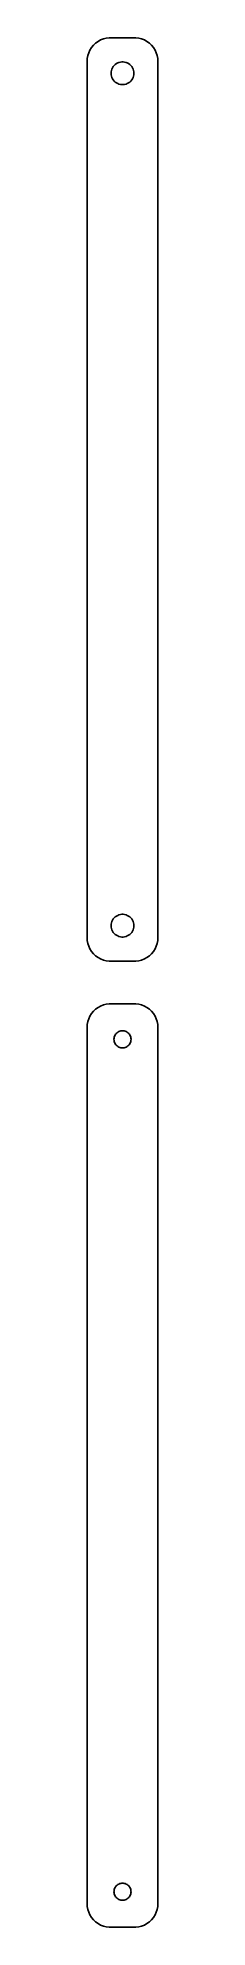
# Model space of a CAD drawing. Header units: metres. Extents: x -8 to 8, y 107 to 505.
import ezdxf

# ---------------------------------------------------------------- set-up
doc = ezdxf.new("R2010")
doc.units = ezdxf.units.M

msp = doc.modelspace()

# ---------------------------------------------------------------- linework, layer by layer
for p, q in [((-6.88153, 502.909), (-7.14888, 502.341)), ((-6.54507, 503.439), (-6.88153, 502.909)), ((-6.14484, 503.923), (-6.54507, 503.439)), ((-5.68712, 504.353), (-6.14484, 503.923)), ((-5.17912, 504.722), (-5.68712, 504.353)), ((-4.62889, 505.024), (-5.17912, 504.722)), ((-4.04507, 505.255), (-4.62889, 505.024)), ((-3.4369, 505.411), (-4.04507, 505.255)), ((-2.81395, 505.49), (-3.4369, 505.411)), ((2.81395, 505.49), (-2.81395, 505.49)), ((3.4369, 505.411), (2.81395, 505.49)), ((4.04507, 505.255), (3.4369, 505.411)), ((4.62889, 505.024), (4.04507, 505.255)), ((5.17912, 504.722), (4.62889, 505.024)), ((5.68712, 504.353), (5.17912, 504.722)), ((6.14484, 503.923), (5.68712, 504.353)), ((6.54507, 503.439), (6.14484, 503.923)), ((6.88153, 502.909), (6.54507, 503.439)), ((7.14888, 502.341), (6.88153, 502.909)), ((-7.46057, 501.127), (-7.5, 500.5)), ((-7.5, 500.5), (-7.5, 315.5)), ((-7.34291, 501.743), (-7.46057, 501.127)), ((-7.14888, 502.341), (-7.34291, 501.743)), ((-2.32458, 498.597), (-2.23146, 498.883)), ((-2.23146, 498.883), (-2.10313, 499.156)), ((-2.10313, 499.156), (-1.94164, 499.411)), ((-1.94164, 499.411), (-1.74951, 499.643)), ((-1.74951, 499.643), (-1.52982, 499.849)), ((-1.52982, 499.849), (-1.28598, 500.026)), ((-1.28598, 500.026), (-1.02187, 500.172)), ((-1.02187, 500.172), (-0.741638, 500.283)), ((-0.741638, 500.283), (-0.449707, 500.357)), ((-0.449707, 500.357), (-0.150696, 500.395)), ((-0.150696, 500.395), (0.150696, 500.395)), ((0.150696, 500.395), (0.449707, 500.357)), ((0.449707, 500.357), (0.741638, 500.283)), ((0.741638, 500.283), (1.02187, 500.172)), ((1.02187, 500.172), (1.28598, 500.026)), ((1.28598, 500.026), (1.52982, 499.849)), ((1.52982, 499.849), (1.74951, 499.643)), ((1.74951, 499.643), (1.94164, 499.411)), ((1.94164, 499.411), (2.10313, 499.156)), ((2.10313, 499.156), (2.23146, 498.883)), ((2.23146, 498.883), (2.32458, 498.597)), ((7.34291, 501.743), (7.14888, 502.341)), ((7.46057, 501.127), (7.34291, 501.743)), ((7.5, 500.5), (7.46057, 501.127)), ((7.5, 315.5), (7.5, 500.5)), ((-2.39999, 498), (-2.38107, 498.301)), ((-2.38107, 497.699), (-2.39999, 498)), ((-2.38107, 498.301), (-2.32458, 498.597)), ((-2.32458, 497.403), (-2.38107, 497.699)), ((-2.23146, 497.117), (-2.32458, 497.403)), ((-2.10313, 496.844), (-2.23146, 497.117)), ((-1.94164, 496.589), (-2.10313, 496.844)), ((-1.74951, 496.357), (-1.94164, 496.589)), ((-1.52982, 496.151), (-1.74951, 496.357)), ((-1.28598, 495.974), (-1.52982, 496.151)), ((-1.02187, 495.828), (-1.28598, 495.974)), ((-0.741638, 495.717), (-1.02187, 495.828)), ((-0.449707, 495.643), (-0.741638, 495.717)), ((-0.150696, 495.605), (-0.449707, 495.643)), ((0.150696, 495.605), (-0.150696, 495.605)), ((0.449707, 495.643), (0.150696, 495.605)), ((0.741638, 495.717), (0.449707, 495.643)), ((1.02187, 495.828), (0.741638, 495.717)), ((1.28598, 495.974), (1.02187, 495.828)), ((1.52982, 496.151), (1.28598, 495.974)), ((1.74951, 496.357), (1.52982, 496.151)), ((1.94164, 496.589), (1.74951, 496.357)), ((2.10313, 496.844), (1.94164, 496.589)), ((2.23146, 497.117), (2.10313, 496.844)), ((2.32458, 497.403), (2.23146, 497.117)), ((2.32458, 498.597), (2.38107, 498.301)), ((2.38107, 497.699), (2.32458, 497.403)), ((2.38107, 498.301), (2.39999, 498)), ((2.39999, 498), (2.38107, 497.699)), ((-2.10313, 319.156), (-1.94164, 319.411)), ((-1.94164, 319.411), (-1.74951, 319.643)), ((-1.74951, 319.643), (-1.52982, 319.849)), ((-1.52982, 319.849), (-1.28598, 320.026)), ((-1.28598, 320.026), (-1.02187, 320.172)), ((-1.02187, 320.172), (-0.741638, 320.283)), ((-0.741638, 320.283), (-0.449707, 320.357)), ((-0.449707, 320.357), (-0.150696, 320.395)), ((-0.150696, 320.395), (0.150696, 320.395)), ((0.150696, 320.395), (0.449707, 320.357)), ((0.449707, 320.357), (0.741638, 320.283)), ((0.741638, 320.283), (1.02187, 320.172)), ((1.02187, 320.172), (1.28598, 320.026)), ((1.28598, 320.026), (1.52982, 319.849)), ((1.52982, 319.849), (1.74951, 319.643)), ((1.74951, 319.643), (1.94164, 319.411)), ((1.94164, 319.411), (2.10313, 319.156)), ((-7.5, 315.5), (-7.46057, 314.873)), ((-2.39999, 318), (-2.38107, 318.301)), ((-2.38107, 317.699), (-2.39999, 318)), ((-2.38107, 318.301), (-2.32458, 318.597)), ((-2.32458, 317.403), (-2.38107, 317.699)), ((-2.32458, 318.597), (-2.23146, 318.883)), ((-2.23146, 317.117), (-2.32458, 317.403)), ((-2.23146, 318.883), (-2.10313, 319.156)), ((-2.10313, 316.844), (-2.23146, 317.117)), ((-1.94164, 316.589), (-2.10313, 316.844)), ((-1.74951, 316.357), (-1.94164, 316.589)), ((-1.52982, 316.151), (-1.74951, 316.357)), ((-1.28598, 315.974), (-1.52982, 316.151)), ((-1.02187, 315.828), (-1.28598, 315.974)), ((-0.741638, 315.717), (-1.02187, 315.828)), ((-0.449707, 315.643), (-0.741638, 315.717)), ((-0.150696, 315.605), (-0.449707, 315.643)), ((0.150696, 315.605), (-0.150696, 315.605)), ((0.449707, 315.643), (0.150696, 315.605)), ((0.741638, 315.717), (0.449707, 315.643)), ((1.02187, 315.828), (0.741638, 315.717)), ((1.28598, 315.974), (1.02187, 315.828)), ((1.52982, 316.151), (1.28598, 315.974)), ((1.74951, 316.357), (1.52982, 316.151)), ((1.94164, 316.589), (1.74951, 316.357)), ((2.10313, 316.844), (1.94164, 316.589)), ((2.10313, 319.156), (2.23146, 318.883)), ((2.23146, 317.117), (2.10313, 316.844)), ((2.23146, 318.883), (2.32458, 318.597)), ((2.32458, 317.403), (2.23146, 317.117)), ((2.32458, 318.597), (2.38107, 318.301)), ((2.38107, 317.699), (2.32458, 317.403)), ((2.38107, 318.301), (2.39999, 318)), ((2.39999, 318), (2.38107, 317.699)), ((7.46057, 314.873), (7.5, 315.5)), ((-7.46057, 314.873), (-7.34291, 314.257)), ((-7.34291, 314.257), (-7.14888, 313.659)), ((-7.14888, 313.659), (-6.88153, 313.091)), ((-6.88153, 313.091), (-6.54507, 312.561)), ((-6.54507, 312.561), (-6.14484, 312.077)), ((-6.14484, 312.077), (-5.68712, 311.647)), ((-5.68712, 311.647), (-5.17912, 311.278)), ((-5.17912, 311.278), (-4.62889, 310.976)), ((4.62889, 310.976), (5.17912, 311.278)), ((5.17912, 311.278), (5.68712, 311.647)), ((5.68712, 311.647), (6.14484, 312.077)), ((6.14484, 312.077), (6.54507, 312.561)), ((6.54507, 312.561), (6.88153, 313.091)), ((6.88153, 313.091), (7.14888, 313.659)), ((7.14888, 313.659), (7.34291, 314.257)), ((7.34291, 314.257), (7.46057, 314.873)), ((-4.62889, 310.976), (-4.04507, 310.745)), ((-4.04507, 310.745), (-3.4369, 310.589)), ((-3.4369, 310.589), (-2.81395, 310.51)), ((-2.81395, 310.51), (2.81395, 310.51)), ((2.81395, 310.51), (3.4369, 310.589)), ((3.4369, 310.589), (4.04507, 310.745)), ((4.04507, 310.745), (4.62889, 310.976)), ((-6.54507, 299.439), (-6.88153, 298.909)), ((-6.14484, 299.923), (-6.54507, 299.439)), ((-5.68712, 300.353), (-6.14484, 299.923)), ((-5.17912, 300.722), (-5.68712, 300.353)), ((-4.62889, 301.024), (-5.17912, 300.722)), ((-4.04507, 301.255), (-4.62889, 301.024)), ((-3.4369, 301.411), (-4.04507, 301.255)), ((-2.81395, 301.49), (-3.4369, 301.411)), ((2.81395, 301.49), (-2.81395, 301.49)), ((3.4369, 301.411), (2.81395, 301.49)), ((4.04507, 301.255), (3.4369, 301.411)), ((4.62889, 301.024), (4.04507, 301.255)), ((5.17912, 300.722), (4.62889, 301.024)), ((5.68712, 300.353), (5.17912, 300.722)), ((6.14484, 299.923), (5.68712, 300.353)), ((6.54507, 299.439), (6.14484, 299.923)), ((6.88153, 298.909), (6.54507, 299.439)), ((-7.46057, 297.127), (-7.5, 296.5)), ((-7.5, 296.5), (-7.5, 111.5)), ((-7.34291, 297.743), (-7.46057, 297.127)), ((-7.14888, 298.341), (-7.34291, 297.743)), ((-6.88153, 298.909), (-7.14888, 298.341)), ((-1.31213, 295.232), (-1.14735, 295.387)), ((-1.14735, 295.387), (-0.964478, 295.52)), ((-0.964478, 295.52), (-0.766388, 295.629)), ((-0.766388, 295.629), (-0.556229, 295.712)), ((-0.556229, 295.712), (-0.33728, 295.768)), ((-0.33728, 295.768), (-0.113022, 295.796)), ((-0.113022, 295.796), (0.113022, 295.796)), ((0.113022, 295.796), (0.33728, 295.768)), ((0.33728, 295.768), (0.556229, 295.712)), ((0.556229, 295.712), (0.766388, 295.629)), ((0.766388, 295.629), (0.964478, 295.52)), ((0.964478, 295.52), (1.14735, 295.387)), ((1.14735, 295.387), (1.31213, 295.232)), ((7.14888, 298.341), (6.88153, 298.909)), ((7.34291, 297.743), (7.14888, 298.341)), ((7.46057, 297.127), (7.34291, 297.743)), ((7.5, 296.5), (7.46057, 297.127)), ((7.5, 111.5), (7.5, 296.5)), ((-1.79999, 294), (-1.7858, 294.226)), ((-1.7858, 293.774), (-1.79999, 294)), ((-1.7858, 294.226), (-1.74344, 294.448)), ((-1.74344, 293.552), (-1.7858, 293.774)), ((-1.74344, 294.448), (-1.67358, 294.663)), ((-1.67358, 293.337), (-1.74344, 293.552)), ((-1.67358, 294.663), (-1.57735, 294.867)), ((-1.57735, 293.133), (-1.67358, 293.337)), ((-1.57735, 294.867), (-1.45622, 295.058)), ((-1.45622, 292.942), (-1.57735, 293.133)), ((-1.45622, 295.058), (-1.31213, 295.232)), ((-1.31213, 292.768), (-1.45622, 292.942)), ((-1.14735, 292.613), (-1.31213, 292.768)), ((-0.964478, 292.48), (-1.14735, 292.613)), ((-0.766388, 292.371), (-0.964478, 292.48)), ((-0.556229, 292.288), (-0.766388, 292.371)), ((-0.33728, 292.232), (-0.556229, 292.288)), ((-0.113022, 292.204), (-0.33728, 292.232)), ((0.113022, 292.204), (-0.113022, 292.204)), ((0.33728, 292.232), (0.113022, 292.204)), ((0.556229, 292.288), (0.33728, 292.232)), ((0.766388, 292.371), (0.556229, 292.288)), ((0.964478, 292.48), (0.766388, 292.371)), ((1.14735, 292.613), (0.964478, 292.48)), ((1.31213, 292.768), (1.14735, 292.613)), ((1.31213, 295.232), (1.45622, 295.058)), ((1.45622, 292.942), (1.31213, 292.768)), ((1.45622, 295.058), (1.57735, 294.867)), ((1.57735, 293.133), (1.45622, 292.942)), ((1.57735, 294.867), (1.67358, 294.663)), ((1.67358, 293.337), (1.57735, 293.133)), ((1.67358, 294.663), (1.74344, 294.448)), ((1.74344, 293.552), (1.67358, 293.337)), ((1.74344, 294.448), (1.7858, 294.226)), ((1.7858, 293.774), (1.74344, 293.552)), ((1.7858, 294.226), (1.79999, 294)), ((1.79999, 294), (1.7858, 293.774)), ((-0.766388, 115.629), (-0.556229, 115.712)), ((-0.556229, 115.712), (-0.33728, 115.768)), ((-0.33728, 115.768), (-0.113022, 115.796)), ((-0.113022, 115.796), (0.113022, 115.796)), ((0.113022, 115.796), (0.33728, 115.768)), ((0.33728, 115.768), (0.556229, 115.712)), ((0.556229, 115.712), (0.766388, 115.629)), ((-1.79999, 114), (-1.7858, 114.226)), ((-1.7858, 113.774), (-1.79999, 114)), ((-1.7858, 114.226), (-1.74344, 114.448)), ((-1.74344, 113.552), (-1.7858, 113.774)), ((-1.74344, 114.448), (-1.67358, 114.663)), ((-1.67358, 113.337), (-1.74344, 113.552)), ((-1.67358, 114.663), (-1.57735, 114.867)), ((-1.57735, 113.133), (-1.67358, 113.337)), ((-1.57735, 114.867), (-1.45622, 115.058)), ((-1.45622, 112.942), (-1.57735, 113.133)), ((-1.45622, 115.058), (-1.31213, 115.232)), ((-1.31213, 112.768), (-1.45622, 112.942)), ((-1.31213, 115.232), (-1.14735, 115.387)), ((-1.14735, 112.613), (-1.31213, 112.768)), ((-1.14735, 115.387), (-0.964478, 115.52)), ((-0.964478, 112.48), (-1.14735, 112.613)), ((-0.964478, 115.52), (-0.766388, 115.629)), ((-0.766388, 112.371), (-0.964478, 112.48)), ((-0.556229, 112.288), (-0.766388, 112.371)), ((-0.33728, 112.232), (-0.556229, 112.288)), ((-0.113022, 112.204), (-0.33728, 112.232)), ((0.113022, 112.204), (-0.113022, 112.204)), ((0.33728, 112.232), (0.113022, 112.204)), ((0.556229, 112.288), (0.33728, 112.232)), ((0.766388, 112.371), (0.556229, 112.288)), ((0.766388, 115.629), (0.964478, 115.52)), ((0.964478, 112.48), (0.766388, 112.371)), ((0.964478, 115.52), (1.14735, 115.387)), ((1.14735, 112.613), (0.964478, 112.48)), ((1.14735, 115.387), (1.31213, 115.232)), ((1.31213, 112.768), (1.14735, 112.613)), ((1.31213, 115.232), (1.45622, 115.058)), ((1.45622, 112.942), (1.31213, 112.768)), ((1.45622, 115.058), (1.57735, 114.867)), ((1.57735, 113.133), (1.45622, 112.942)), ((1.57735, 114.867), (1.67358, 114.663)), ((1.67358, 113.337), (1.57735, 113.133)), ((1.67358, 114.663), (1.74344, 114.448)), ((1.74344, 113.552), (1.67358, 113.337)), ((1.74344, 114.448), (1.7858, 114.226)), ((1.7858, 113.774), (1.74344, 113.552)), ((1.7858, 114.226), (1.79999, 114)), ((1.79999, 114), (1.7858, 113.774)), ((-7.5, 111.5), (-7.46057, 110.873)), ((-7.46057, 110.873), (-7.34291, 110.257)), ((-7.34291, 110.257), (-7.14888, 109.659)), ((-7.14888, 109.659), (-6.88153, 109.091)), ((-6.88153, 109.091), (-6.54507, 108.561)), ((-6.54507, 108.561), (-6.14484, 108.077)), ((-6.14484, 108.077), (-5.68712, 107.647)), ((5.68712, 107.647), (6.14484, 108.077)), ((6.14484, 108.077), (6.54507, 108.561)), ((6.54507, 108.561), (6.88153, 109.091)), ((6.88153, 109.091), (7.14888, 109.659)), ((7.14888, 109.659), (7.34291, 110.257)), ((7.34291, 110.257), (7.46057, 110.873)), ((7.46057, 110.873), (7.5, 111.5)), ((-5.68712, 107.647), (-5.17912, 107.278)), ((-5.17912, 107.278), (-4.62889, 106.976)), ((-4.62889, 106.976), (-4.04507, 106.745)), ((-4.04507, 106.745), (-3.4369, 106.589)), ((-3.4369, 106.589), (-2.81395, 106.51)), ((-2.81395, 106.51), (2.81395, 106.51)), ((2.81395, 106.51), (3.4369, 106.589)), ((3.4369, 106.589), (4.04507, 106.745)), ((4.04507, 106.745), (4.62889, 106.976)), ((4.62889, 106.976), (5.17912, 107.278)), ((5.17912, 107.278), (5.68712, 107.647))]:
    msp.add_line(p, q)

doc.saveas('drawing.dxf')
